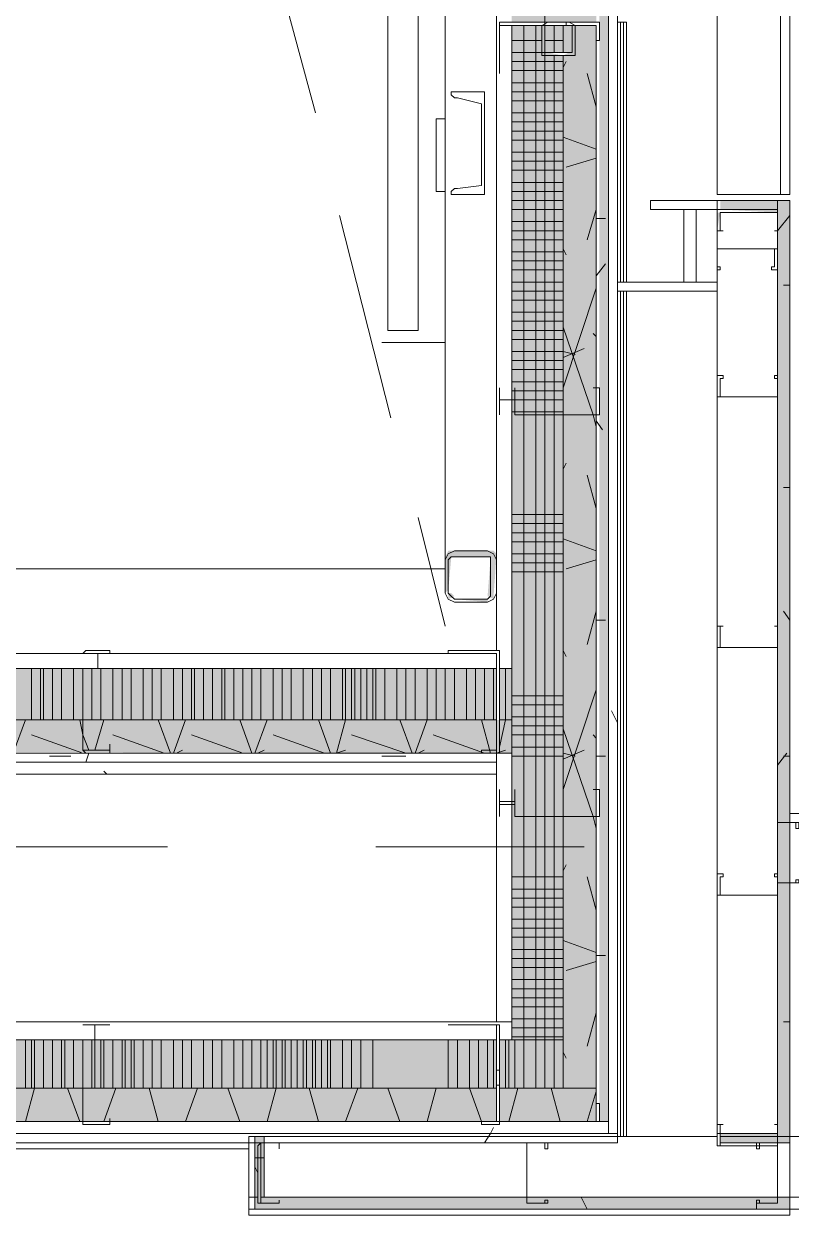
# Model space of a CAD drawing. Header units: metres. Extents: x 98 to 337, y -7 to 53.
# Drawn here: x 137.623 to 138.786, y 25.291 to 27.099 of the extents above; entities that cross this region are included whole.
import ezdxf

# ---------------------------------------------------------------- set-up
doc = ezdxf.new("R2010")
doc.units = ezdxf.units.M
doc.layers.add('PDF_Geometry', color=7, linetype='Continuous', lineweight=0, true_color=0xaaaaaa)
doc.layers.add('PDF_Solid Fills', color=7, linetype='Continuous', lineweight=0, true_color=0xffffff)

msp = doc.modelspace()

# ---------------------------------------------------------------- hatches: boundary and pattern name
at = {"layer": 'PDF_Solid Fills', "lineweight": 0, "transparency": 33554559}
h = msp.add_hatch(color=256, dxfattribs=at)
h.paths.add_polyline_path([(138.4495, 32.718), (138.4404, 32.7134), (138.4404, 32.6722), (138.4495, 32.6722), (138.4404, 32.6676), (138.4404, 31.5222), (138.4908, 31.5222), (138.4908, 35.5724), (138.4404, 35.5724), (138.4404, 34.0605), (138.4495, 34.0605), (138.4404, 34.0559), (138.4404, 34.0147), (138.4495, 34.0147), (138.4404, 34.0101), (138.4404, 32.718)])
h.paths.add_polyline_path([(138.4495, 27.055), (138.4404, 27.0504), (138.4404, 25.4835), (138.4908, 25.4835), (138.4908, 27.0962), (138.4404, 27.0962), (138.4404, 27.055)])
h.paths.add_polyline_path([(138.4495, 29.8774), (138.4404, 29.8728), (138.4404, 28.4433), (138.4495, 28.4433), (138.4404, 28.4387), (138.4404, 28.3975), (138.4495, 28.3975), (138.4404, 28.3929), (138.4404, 27.1008), (138.4908, 27.1008), (138.4908, 31.5176), (138.4404, 31.5176), (138.4404, 31.261), (138.4495, 31.261), (138.4404, 31.2565), (138.4404, 31.2152), (138.4495, 31.2152), (138.4404, 31.2107), (138.4404, 29.9232), (138.4495, 29.9232), (138.4404, 29.9186), (138.4404, 29.8774)])
h = msp.add_hatch(color=256, dxfattribs=at)
h.paths.add_polyline_path([(138.4495, 32.718), (138.4404, 32.7134), (138.4404, 32.6722), (138.4495, 32.6722), (138.4404, 32.6676), (138.4404, 31.5222), (138.4908, 31.5222), (138.4908, 35.5724), (138.4404, 35.5724), (138.4404, 34.0605), (138.4495, 34.0605), (138.4404, 34.0559), (138.4404, 34.0147), (138.4495, 34.0147), (138.4404, 34.0101), (138.4404, 32.718)])
h.paths.add_polyline_path([(138.4495, 27.055), (138.4404, 27.0504), (138.4404, 25.4835), (138.4908, 25.4835), (138.4908, 27.0962), (138.4404, 27.0962), (138.4404, 27.055)])
h.paths.add_polyline_path([(138.4495, 29.8774), (138.4404, 29.8728), (138.4404, 28.4433), (138.4495, 28.4433), (138.4404, 28.4387), (138.4404, 28.3975), (138.4495, 28.3975), (138.4404, 28.3929), (138.4404, 27.1008), (138.4908, 27.1008), (138.4908, 31.5176), (138.4404, 31.5176), (138.4404, 31.261), (138.4495, 31.261), (138.4404, 31.2565), (138.4404, 31.2152), (138.4495, 31.2152), (138.4404, 31.2107), (138.4404, 29.9232), (138.4495, 29.9232), (138.4404, 29.9186), (138.4404, 29.8774)])
for points in [[(138.4954, 25.4331), (138.5091, 25.4331), (138.5091, 35.5861), (138.4908, 35.5861), (138.4908, 35.5541), (138.4954, 35.5541)], [(138.7657, 25.4148), (138.6787, 25.4148), (138.6787, 25.401), (138.784, 25.401), (138.784, 26.8305), (138.6787, 26.8305), (138.6787, 26.8168), (138.7657, 26.8168)], [(138.3625, 25.9921), (138.3625, 26.0425), (135.9205, 26.0425), (135.9205, 25.9921), (137.7165, 25.9966), (137.7531, 25.9966)], [(138.3396, 25.9921), (138.3396, 26.0425), (135.9251, 26.0425), (135.9251, 25.9921), (136.4932, 25.9966), (136.5344, 25.9966)], [(137.973, 25.3002), (138.784, 25.3002), (138.784, 25.3186), (137.9868, 25.3186), (137.9868, 25.4102), (137.973, 25.4102)]]:
    msp.add_hatch(color=256, dxfattribs=at).paths.add_polyline_path(points)
h = msp.add_hatch(color=256, dxfattribs=at)
h.paths.add_polyline_path([(138.4175, 29.9232), (138.4404, 29.9232), (138.4404, 31.2107), (138.4175, 31.2152), (138.4404, 31.2152), (138.4404, 31.2565), (138.4175, 31.261), (138.4404, 31.261), (138.4404, 32.6676), (138.4175, 32.6722), (138.4404, 32.6722), (138.4404, 32.7134), (138.4175, 32.718), (138.4404, 32.718), (138.4404, 34.0101), (138.4175, 34.0147), (138.4404, 34.0147), (138.4404, 34.0559), (138.4175, 34.0605), (138.4404, 34.0605), (138.4404, 35.522), (138.3625, 35.522), (138.3625, 27.1008), (138.4404, 27.1008), (138.4404, 28.3929), (138.4175, 28.3975), (138.4404, 28.3975), (138.4404, 28.4387), (138.4175, 28.4433), (138.4404, 28.4433), (138.4404, 29.8728), (138.4175, 29.8774), (138.4404, 29.8774), (138.4404, 29.9186)])
h.paths.add_polyline_path([(138.4404, 27.0962), (138.3625, 27.0962), (138.3625, 25.5569), (138.4404, 25.5569), (138.4404, 27.0504), (138.4175, 27.055), (138.4404, 27.055)])
h = msp.add_hatch(color=256, dxfattribs=at)
h.paths.add_polyline_path([(138.4175, 29.9232), (138.4404, 29.9232), (138.4404, 31.2107), (138.4175, 31.2152), (138.4404, 31.2152), (138.4404, 31.2565), (138.4175, 31.261), (138.4404, 31.261), (138.4404, 32.6676), (138.4175, 32.6722), (138.4404, 32.6722), (138.4404, 32.7134), (138.4175, 32.718), (138.4404, 32.718), (138.4404, 34.0101), (138.4175, 34.0147), (138.4404, 34.0147), (138.4404, 34.0559), (138.4175, 34.0605), (138.4404, 34.0605), (138.4404, 35.522), (138.3625, 35.522), (138.3625, 27.1008), (138.4404, 27.1008), (138.4404, 28.3929), (138.4175, 28.3975), (138.4404, 28.3975), (138.4404, 28.4387), (138.4175, 28.4433), (138.4404, 28.4433), (138.4404, 29.8728), (138.4175, 29.8774), (138.4404, 29.8774), (138.4404, 29.9186)])
h.paths.add_polyline_path([(138.4404, 27.0962), (138.3625, 27.0962), (138.3625, 25.5569), (138.4404, 25.5569), (138.4404, 27.0504), (138.4175, 27.055), (138.4404, 27.055)])
h = msp.add_hatch(color=256, dxfattribs=at)
h.paths.add_polyline_path([(138.7657, 26.8122), (138.7657, 26.8168), (138.6787, 26.8168)])
h.paths.add_polyline_path([(138.6787, 26.8122), (138.6741, 26.8122), (138.6741, 26.7847), (138.6741, 26.7847)])
h = msp.add_hatch(color=256, dxfattribs=at)
h.paths.add_polyline_path([(138.2663, 26.2349), (138.2663, 26.2257), (138.2755, 26.2303), (138.2709, 26.2349)])
h.paths.add_polyline_path([(138.3396, 26.2945), (138.335, 26.2991), (138.2663, 26.2991), (138.2617, 26.2899), (138.2617, 26.2349), (138.2663, 26.2395), (138.2709, 26.2899), (138.3305, 26.2899), (138.3259, 26.2303), (138.335, 26.2257), (138.335, 26.2303)])
h.paths.add_polyline_path([(138.2755, 26.2257), (138.3256, 26.2212), (138.3259, 26.2212), (138.3259, 26.2257)])
h = msp.add_hatch(color=256, dxfattribs=at)
h.paths.add_polyline_path([(138.3396, 26.0425), (138.3396, 26.1203), (135.9708, 26.1203), (135.9708, 26.0425)])
h.paths.add_polyline_path([(138.3441, 26.0425), (138.3625, 26.0425), (138.3625, 26.1203), (138.3441, 26.1203)])
h = msp.add_hatch(color=256, dxfattribs=at)
h.paths.add_polyline_path([(138.3396, 25.4835), (138.3396, 25.5569), (133.9687, 25.5569), (133.9687, 25.4835)])
h.paths.add_polyline_path([(138.3441, 25.5569), (138.3441, 25.4835), (138.4404, 25.4835), (138.4404, 25.5569)])
h = msp.add_hatch(color=256, dxfattribs=at)
h.paths.add_polyline_path([(138.3396, 25.4835), (138.3396, 25.5569), (133.9687, 25.5569), (133.9687, 25.4835)])
h.paths.add_polyline_path([(138.3441, 25.5569), (138.3441, 25.4835), (138.4404, 25.4835), (138.4404, 25.5569)])
h = msp.add_hatch(color=256, dxfattribs=at)
h.paths.add_polyline_path([(135.3432, 25.4331), (135.3432, 25.4835), (133.9687, 25.4835), (133.9687, 25.4331)])
h.paths.add_polyline_path([(138.3441, 25.4331), (138.4908, 25.4331), (138.4908, 25.4835), (138.3441, 25.4835)])
h.paths.add_polyline_path([(138.3396, 25.4331), (138.3396, 25.4835), (135.3477, 25.4835), (135.3477, 25.4331)])
h = msp.add_hatch(color=256, dxfattribs=at)
h.paths.add_polyline_path([(135.3432, 25.4331), (135.3432, 25.4835), (133.9687, 25.4835), (133.9687, 25.4331)])
h.paths.add_polyline_path([(138.3441, 25.4331), (138.4908, 25.4331), (138.4908, 25.4835), (138.3441, 25.4835)])
h.paths.add_polyline_path([(138.3396, 25.4331), (138.3396, 25.4835), (135.3477, 25.4835), (135.3477, 25.4331)])

# ---------------------------------------------------------------- linework, layer by layer
at = {"layer": 'PDF_Geometry', "lineweight": 0}
for points in [[(138.7703, 26.8397), (138.7703, 34.2941), (138.7657, 34.2941), (138.7657, 35.5953), (138.6787, 35.5953), (138.7657, 35.5953), (138.7841, 35.5953), (138.7841, 35.6869), (138.7657, 35.6869), (138.477, 35.6869), (138.193, 35.6869), (138.1746, 35.6869), (138.1746, 35.5953), (138.6741, 35.5953)], [(135.137, 35.357), (135.137, 27.11), (133.231, 27.11), (133.231, 26.8626), (133.9687, 26.8626), (133.9687, 25.5843), (133.9687, 25.401), (138.5228, 25.401), (138.5228, 25.5843), (138.5228, 35.6045)], [(138.5228, 25.5843), (138.5228, 35.6045), (138.5092, 35.6045), (138.3396, 35.6045), (138.5092, 35.6045)], [(138.5228, 35.6045), (138.5228, 25.401), (138.5228, 35.6045)], [(138.6741, 28.3791), (138.6741, 27.9759), (138.6741, 27.5682), (138.6741, 27.165), (138.6741, 26.8397), (138.7841, 26.8397), (138.7841, 34.2941), (138.7841, 35.5953), (138.7657, 35.5953), (138.6787, 35.5953)], [(133.1577, 25.4148), (133.1577, 25.5247), (133.9687, 25.5247), (133.9687, 25.4148), (138.5092, 25.4148), (138.5092, 25.4331), (138.5092, 25.5843), (138.5092, 35.5861), (138.4908, 35.5861), (138.3396, 35.5861), (135.3065, 35.5861), (138.4908, 35.5861), (138.4908, 35.5724), (138.3441, 35.5724), (138.4404, 35.5724), (138.4404, 35.5541), (138.4404, 35.522), (138.3441, 35.522), (138.3625, 35.522), (138.3625, 35.4441), (138.3441, 35.4441), (138.3625, 35.4441), (138.3625, 34.9035), (138.3625, 34.8531)], [(138.5092, 35.5861), (138.5092, 25.4331), (138.4908, 25.4331), (138.4908, 25.8958), (138.4908, 26.5052), (138.4908, 27.0962), (138.4908, 26.5052), (138.4908, 25.8958), (138.4908, 25.5843), (138.4908, 25.4835), (138.4908, 25.4331), (138.3441, 25.4331), (138.5092, 25.4331), (138.5092, 25.4148), (133.9687, 25.4148)], [(135.8884, 34.7523), (135.8884, 26.1433), (135.8884, 25.9783), (135.8884, 25.96), (138.3396, 25.96), (138.3396, 25.5843), (135.3065, 25.5843), (135.3065, 26.8626), (135.334, 26.8626), (135.334, 26.9084), (135.334, 27.11), (135.334, 35.357)], [(138.3625, 25.9921), (138.3396, 25.9921), (138.3396, 25.9783), (138.3396, 25.96), (138.3396, 25.9783), (135.9067, 25.9783), (135.9067, 25.9921), (135.9067, 26.1433), (135.9067, 34.7523), (135.9067, 34.9035), (135.9067, 34.9172), (138.3396, 34.9172), (138.3396, 34.9356)], [(138.3396, 25.9783), (138.3396, 25.9921), (135.9205, 25.9921), (135.9205, 26.0425), (135.9205, 26.1433), (135.9205, 34.7523), (135.9205, 34.8531), (135.9205, 34.9035), (138.3396, 34.9035), (138.3396, 34.9172)], [(138.3396, 26.0425), (137.7119, 26.0425), (137.1025, 26.0425), (136.4932, 26.0425), (135.9708, 26.0425), (135.9708, 26.1203), (135.9708, 26.1433), (135.9708, 26.0425), (135.9251, 26.0425), (135.9205, 26.0425), (135.9205, 34.8531), (135.9708, 34.8531), (135.9708, 34.7523), (135.9708, 34.1154), (135.9708, 34.7523), (135.9708, 34.7752), (136.0487, 34.7752), (136.0487, 34.7523), (136.0487, 34.0971)], [(136.0717, 26.2211), (136.0717, 34.7523), (136.0487, 34.7523), (136.0487, 34.0971), (136.0487, 34.7523), (136.0487, 34.7752), (138.3396, 34.7752), (138.3396, 34.7523), (138.3396, 26.1479)], [(138.3396, 34.7523), (138.3396, 26.1479)], [(138.2205, 26.6656), (138.2205, 27.1421), (138.2205, 27.4582), (138.2205, 28.0218), (138.2205, 27.4582), (138.2205, 26.6335), (138.1746, 26.6335), (138.1746, 27.4582), (138.1746, 27.1421)], [(138.1746, 27.1604), (138.1746, 27.4582), (138.1746, 26.6656)], [(137.9822, 27.2704), (138.0647, 26.9634)], [(138.3625, 26.1203), (138.3441, 26.1203), (138.3625, 26.1203), (138.3625, 27.0962), (138.3625, 25.5843), (138.3396, 25.5843), (138.3396, 26.1433)], [(138.3441, 25.5569), (138.4404, 25.5569), (138.4404, 25.4835), (138.3441, 25.4835), (138.4404, 25.4835), (138.4404, 25.5569), (138.4404, 25.5843), (138.4404, 27.0504), (138.4404, 25.5569), (138.3625, 25.5569), (138.3625, 27.0962)], [(138.4404, 27.0504), (138.4404, 25.4835), (138.4908, 25.4835), (138.4908, 25.8958), (138.4908, 26.5052), (138.4908, 27.0962)], [(138.4404, 27.0962), (138.4404, 27.055)], [(138.4449, 27.0962), (138.4449, 27.1008)], [(138.2617, 26.9542), (138.2617, 26.8443), (138.2617, 26.9542), (138.2571, 26.9542), (138.2479, 26.9542), (138.2479, 26.8443), (138.2571, 26.8443), (138.2617, 26.8443)], [(138.2617, 26.9314), (138.2617, 26.9359), (138.2617, 26.9314), (138.2617, 26.8992)], [(135.2836, 26.8809), (135.2836, 26.8626), (135.2836, 25.5843), (135.2836, 25.5569), (135.3432, 25.5569), (138.3396, 25.5569), (135.3432, 25.5569), (135.2836, 25.5569), (135.2836, 25.5843), (138.3625, 25.5843), (138.3625, 25.9921), (138.3625, 26.0425)], [(138.2617, 26.8809), (138.2617, 26.8855), (138.2617, 26.8809), (138.2617, 26.8534), (138.2617, 26.8489), (138.2617, 26.8534)], [(138.5228, 25.4148), (138.5228, 25.4102), (138.5228, 26.6931), (138.6741, 26.6931), (138.6741, 26.7068), (138.642, 26.7068), (138.6236, 26.7068), (138.6236, 26.8168), (138.5732, 26.8168), (138.5732, 26.8305), (138.6741, 26.8305), (138.6741, 26.8168), (138.642, 26.8168), (138.642, 26.7068), (138.642, 26.8168), (138.6236, 26.8168), (138.6236, 26.7068), (138.642, 26.7068), (138.6741, 26.7068), (138.6741, 26.6931), (138.5228, 26.6931), (138.5228, 25.4102), (138.5228, 25.4148), (138.5228, 25.5843), (138.5228, 25.4148), (138.5228, 25.401), (133.9687, 25.401)], [(138.7657, 26.8305), (138.6741, 26.8305), (138.6741, 26.7572), (138.6741, 25.4102), (137.9639, 25.4102), (137.9639, 25.3186), (137.9776, 25.3186), (137.9639, 25.3186), (137.9639, 25.3002), (138.7841, 25.3002), (138.7841, 25.3186), (138.7657, 25.3186), (138.3854, 25.3186), (137.9822, 25.3186), (138.3854, 25.3186), (138.7657, 25.3186), (138.7841, 25.3186), (138.7841, 25.4102), (138.7657, 25.4102), (138.6787, 25.4102), (138.7657, 25.4102), (138.7657, 25.7951), (138.7657, 25.8867), (138.7657, 26.8305), (138.6741, 26.8305), (138.7657, 26.8305), (138.7841, 26.8305), (138.7841, 25.8867), (138.7841, 25.7951), (138.7841, 25.401), (138.7657, 25.401), (138.6787, 25.401), (138.7657, 25.401)], [(138.6787, 25.401), (138.7657, 25.401), (138.7841, 25.401), (138.7841, 25.7951), (138.7841, 25.8867), (138.7841, 26.8305), (138.6741, 26.8305), (138.6741, 26.8168), (138.6741, 26.7572), (138.6741, 25.4148), (138.6741, 25.401)], [(138.1014, 26.8076), (138.1792, 26.5006)], [(138.5732, 26.8168), (138.6236, 26.8168), (138.5732, 26.8168)], [(138.642, 26.7068), (138.642, 26.8168), (138.642, 26.7068)], [(138.6741, 25.4148), (138.7657, 25.4148), (138.7657, 25.7951), (138.7657, 25.8867), (138.7657, 26.8168)], [(138.5228, 26.6931), (138.5228, 26.7068), (138.6236, 26.7068), (138.5228, 26.7068)], [(138.5228, 26.6931), (138.6741, 26.6931), (138.5228, 26.6931)], [(138.2617, 26.6381), (138.2617, 26.6747), (138.2617, 26.6381)], [(138.2617, 26.6747), (138.2617, 26.6381)], [(138.2617, 26.6747), (138.2617, 26.6381)], [(138.2205, 26.3494), (138.2617, 26.1845)], [(138.3396, 26.1203), (137.7119, 26.1203), (137.1025, 26.1203), (136.4932, 26.1203), (136.0487, 26.1203), (136.0487, 26.1433), (136.0717, 26.1433)], [(138.3396, 26.1433), (136.0717, 26.1433)], [(138.3396, 25.9921), (138.3625, 25.9921), (138.3625, 26.0425), (138.3441, 26.0425)], [(137.8402, 25.85), (136.5665, 25.85)], [(138.4725, 25.85), (138.1563, 25.85)], [(138.3396, 25.4331), (137.7119, 25.4331), (137.1025, 25.4331), (136.4932, 25.4331), (135.8838, 25.4331), (135.3432, 25.4331), (134.7338, 25.4331), (133.9687, 25.4331), (133.9687, 25.4835), (135.3432, 25.4835), (138.3396, 25.4835), (135.3432, 25.4835), (133.9687, 25.4835), (133.9687, 25.5569)], [(138.3396, 25.5569), (135.3432, 25.5569)], [(138.3396, 25.4835), (135.3432, 25.4835), (133.9687, 25.4835)], [(138.3441, 25.4331), (138.4908, 25.4331), (138.4908, 25.4835), (138.3441, 25.4835)], [(135.3432, 25.4331), (135.8838, 25.4331), (136.4932, 25.4331), (137.1025, 25.4331), (137.7119, 25.4331), (138.3396, 25.4331), (137.7119, 25.4331), (137.1025, 25.4331), (136.4932, 25.4331), (135.8838, 25.4331), (135.3432, 25.4331)], [(133.9687, 25.401), (138.5228, 25.401), (133.9687, 25.401)], [(138.6741, 25.4102), (137.9868, 25.4102), (137.973, 25.4102), (137.9639, 25.4102), (137.9639, 25.3002), (137.9639, 25.2911), (138.7841, 25.2911), (138.7841, 25.4102), (138.7657, 25.4102), (138.6787, 25.4102)], [(137.973, 25.4102), (137.973, 25.3186), (137.973, 25.3002), (138.7841, 25.3002)], [(137.9868, 25.4102), (137.9868, 25.401), (137.9868, 25.3186), (138.3854, 25.3186), (138.7657, 25.3186), (138.7841, 25.3186), (141.4597, 25.3186), (141.4597, 25.4102)]]:
    msp.add_lwpolyline(points, dxfattribs=at)
for points in [[(138.5092, 35.6045), (138.5092, 25.4148), (138.5228, 25.4148), (138.5228, 35.6045)], [(138.2617, 28.9702), (138.2617, 26.2715), (136.0717, 26.2715), (136.0717, 28.9702), (138.2617, 28.9702), (138.2617, 26.2715), (136.0717, 26.2715), (136.0717, 28.9702)], [(138.4954, 27.0734), (138.4908, 27.0734), (138.4908, 27.0962), (138.3441, 27.0962), (138.3441, 27.023), (138.3441, 27.1008), (138.4954, 27.1008)], [(138.4587, 27.055), (138.4587, 27.0917), (138.4587, 27.0962), (138.4495, 27.1008), (138.4175, 27.1008), (138.4083, 27.0962), (138.4083, 27.0917), (138.4083, 27.055), (138.4083, 27.0504), (138.4175, 27.0504), (138.4495, 27.0504), (138.4587, 27.0504)], [(138.4541, 27.055), (138.4495, 27.055), (138.4175, 27.055), (138.4129, 27.055), (138.4129, 27.0917), (138.4129, 27.0962), (138.4175, 27.0962), (138.4495, 27.0962), (138.4541, 27.0962), (138.4541, 27.0917)], [(138.4404, 27.0962), (138.4404, 27.055)], [(138.5228, 26.7068), (138.5228, 27.1008), (138.5274, 27.1008), (138.532, 27.1008), (138.5366, 27.1008), (138.5366, 26.7068), (138.5366, 27.1008), (138.532, 27.1008), (138.5274, 27.1008), (138.5228, 27.1008), (138.5228, 26.7068), (138.5228, 27.1008)], [(138.5274, 27.1008), (138.5274, 26.7068), (138.5274, 27.1008), (138.5274, 26.7068), (138.5274, 27.1008), (138.532, 27.1008), (138.532, 26.7068), (138.532, 27.1008)], [(138.2709, 26.8397), (138.2709, 26.8443), (138.2755, 26.8489), (138.2801, 26.8489), (138.3167, 26.8534), (138.3167, 26.9771), (138.2801, 26.9863), (138.2755, 26.9863), (138.2709, 26.9909), (138.2709, 26.9954), (138.3213, 26.9954), (138.3213, 26.8397)], [(138.6741, 26.8168), (138.5732, 26.8168), (138.5732, 26.8305), (138.6741, 26.8305), (138.6741, 26.8168), (138.642, 26.8168)], [(138.7841, 26.8305), (138.7657, 26.8305), (138.7657, 25.8867), (138.7657, 25.7951), (138.7657, 25.4102), (138.7841, 25.4102), (138.7841, 25.7951), (138.7841, 25.8867)], [(138.7841, 26.8305), (138.7841, 25.8867), (138.7841, 25.7951), (138.7841, 25.4102), (138.7841, 25.7951), (138.7841, 25.8867)], [(138.7657, 26.7847), (138.7657, 26.8122), (138.7657, 26.8168), (138.6787, 26.8168), (138.6741, 26.8168), (138.6741, 26.8122), (138.6741, 26.7847), (138.6832, 26.7847), (138.6787, 26.7847), (138.6787, 26.8122), (138.7657, 26.8122), (138.7657, 26.7847), (138.7611, 26.7847)], [(138.7657, 26.7251), (138.7657, 26.7572), (138.7611, 26.7572), (138.6741, 26.7572), (138.6741, 26.7251), (138.6787, 26.7251), (138.6787, 26.7297), (138.6741, 26.7297), (138.6741, 26.7572), (138.7611, 26.7572), (138.7611, 26.7297), (138.7565, 26.7297), (138.7565, 26.7251)], [(138.1655, 26.6152), (138.2617, 26.6152), (138.2617, 26.6885), (138.2617, 26.6152)], [(138.5228, 25.4102), (138.5228, 26.6931)], [(138.5274, 26.6931), (138.5274, 25.4102)], [(138.5274, 26.6931), (138.5274, 25.4102)], [(138.532, 26.6931), (138.532, 25.4102)], [(138.5366, 26.6931), (138.5366, 25.4102)], [(138.2617, 26.6747), (138.2617, 26.6381)], [(138.2617, 26.6381), (138.2617, 26.6747)], [(138.6741, 26.5648), (138.6741, 26.5327), (138.6787, 26.5327), (138.7657, 26.5327), (138.7657, 26.5648), (138.7611, 26.5648), (138.7611, 26.5602), (138.7657, 26.5602), (138.7657, 26.5327), (138.6787, 26.5327), (138.6787, 26.5602), (138.6832, 26.5602), (138.6832, 26.5648)], [(138.3671, 26.5464), (138.3671, 26.5281), (138.3441, 26.5281), (138.3441, 26.5236), (138.3441, 26.5098), (138.3441, 26.5464), (138.3441, 26.5419), (138.3441, 26.5464), (138.3441, 26.5052), (138.3441, 26.5236), (138.3441, 26.5281), (138.3671, 26.5281), (138.3671, 26.5052), (138.4908, 26.5052), (138.4954, 26.5052), (138.4954, 26.5464), (138.4908, 26.5464), (138.4862, 26.5464), (138.4908, 26.5464), (138.4954, 26.5464), (138.4954, 26.5052), (138.4908, 26.5052), (138.3671, 26.5052)], [(138.3396, 26.2853), (138.335, 26.2945), (138.3259, 26.2991), (138.2755, 26.2991), (138.2663, 26.2945), (138.2617, 26.2853), (138.2617, 26.2349), (138.2663, 26.2257), (138.2755, 26.2211), (138.3259, 26.2211), (138.335, 26.2257), (138.3396, 26.2349)], [(138.2755, 26.2899), (138.3259, 26.2899), (138.3305, 26.2899), (138.3305, 26.2853), (138.3305, 26.2349), (138.3305, 26.2303), (138.3259, 26.2257), (138.2755, 26.2257), (138.2709, 26.2303), (138.2663, 26.2349), (138.2663, 26.2853), (138.2709, 26.2899)], [(138.6741, 26.1845), (138.6741, 26.157), (138.6741, 26.1524), (138.6787, 26.1524), (138.7657, 26.1524), (138.7657, 26.157), (138.7657, 26.1845), (138.7611, 26.1845), (138.7657, 26.1845), (138.7657, 26.157), (138.7657, 26.1524), (138.6787, 26.1524), (138.6787, 26.157), (138.6787, 26.1845), (138.6832, 26.1845)], [(138.3396, 26.1433), (136.0487, 26.1433), (136.0487, 26.1203), (136.4932, 26.1203), (137.1025, 26.1203), (137.7119, 26.1203), (138.3396, 26.1203)], [(137.7531, 26.1203), (137.7348, 26.1203), (137.7348, 26.1433), (137.7303, 26.1433), (137.7165, 26.1433), (137.7531, 26.1433), (137.7485, 26.1433), (137.7531, 26.1433), (137.7531, 26.1479), (137.7165, 26.1479), (137.7119, 26.1433), (137.7165, 26.1433), (137.7303, 26.1433), (137.7348, 26.1433), (137.7348, 26.1203), (137.7165, 26.1203), (137.7119, 26.1203), (137.7119, 25.9966), (137.7165, 25.9921), (137.7531, 25.9921), (137.7531, 25.9966), (137.7531, 26.0058), (137.7531, 25.9966), (137.7165, 25.9966), (137.7119, 25.9966), (137.7119, 26.1203), (137.7165, 26.1203)], [(138.3167, 25.9921), (138.3167, 25.9966), (138.3396, 25.9966), (138.3396, 26.1433), (138.2663, 26.1433), (138.2663, 26.1479), (138.3441, 26.1479), (138.3441, 25.9921)], [(138.3396, 26.1203), (137.7119, 26.1203), (137.1025, 26.1203), (136.4932, 26.1203), (135.9708, 26.1203), (135.9708, 26.0425), (136.4932, 26.0425), (137.1025, 26.0425), (137.7119, 26.0425), (138.3396, 26.0425)], [(138.3396, 26.0425), (137.7119, 26.0425), (137.1025, 26.0425), (136.4932, 26.0425), (135.9251, 26.0425), (135.9205, 26.0425), (135.9205, 25.9921), (138.3396, 25.9921)], [(135.9067, 25.9783), (138.3396, 25.9783), (138.3396, 25.9921), (135.9067, 25.9921)], [(135.8884, 25.9783), (135.8884, 25.96), (138.3396, 25.96), (138.3396, 25.9783)], [(138.3671, 25.9371), (138.3671, 25.9188), (138.3441, 25.9188), (138.3441, 25.9142), (138.3441, 25.9004), (138.3441, 25.8958), (138.3441, 25.9004), (138.3441, 25.9371), (138.3441, 25.9325), (138.3441, 25.9371), (138.3441, 25.8958), (138.3441, 25.9142), (138.3671, 25.9142), (138.3671, 25.8958), (138.4908, 25.8958), (138.4954, 25.8958), (138.4954, 25.9371), (138.4908, 25.9371), (138.4862, 25.9371), (138.4908, 25.9371), (138.4954, 25.9371), (138.4954, 25.8958), (138.4908, 25.8958), (138.3671, 25.8958)], [(138.7978, 25.8867), (138.7657, 25.8867), (138.7657, 25.8821), (138.7657, 25.7951), (138.7978, 25.7951), (138.7978, 25.7996), (138.7932, 25.7996), (138.7932, 25.7951), (138.7657, 25.7951), (138.7657, 25.8821), (138.7657, 25.8867), (138.7932, 25.8867), (138.7932, 25.8775), (138.7978, 25.8775)], [(141.4597, 25.9004), (138.7841, 25.9004), (138.7841, 25.8867), (138.7841, 25.7951), (141.4597, 25.7951)], [(138.6741, 25.8088), (138.6741, 25.7767), (138.6787, 25.7767), (138.7657, 25.7767), (138.7657, 25.8088), (138.7611, 25.8088), (138.7611, 25.8042), (138.7657, 25.8042), (138.7657, 25.7767), (138.6787, 25.7767), (138.6787, 25.8042), (138.6832, 25.8042), (138.6832, 25.8088)], [(137.7531, 25.5569), (137.7303, 25.5569), (137.7303, 25.5797), (137.7119, 25.5797), (137.7531, 25.5797), (137.7485, 25.5797), (137.7531, 25.5797), (137.7119, 25.5797), (137.7303, 25.5797), (137.7303, 25.5569), (137.7119, 25.5569), (137.7119, 25.4285), (137.7531, 25.4285), (137.7531, 25.4331), (137.7531, 25.4377), (137.7531, 25.4331), (137.7531, 25.4285), (137.7119, 25.4285), (137.7119, 25.5569)], [(138.3167, 25.4285), (138.3167, 25.4331), (138.3396, 25.4331), (138.3396, 25.5797), (138.2663, 25.5797), (138.3441, 25.5797), (138.3441, 25.4285)], [(138.3625, 25.5569), (138.3625, 25.5843), (138.3625, 25.5569), (138.3441, 25.5569)], [(138.4954, 25.4331), (138.4954, 25.4606), (138.4908, 25.4606), (138.4908, 25.4331), (138.3441, 25.4331), (138.3441, 25.511), (138.3396, 25.511), (138.3396, 25.4331)], [(138.3441, 25.4881), (138.3396, 25.4881)], [(133.9687, 25.4148), (133.9687, 25.401), (138.5228, 25.401), (138.5228, 25.4148)], [(138.6741, 25.4285), (138.6741, 25.401), (138.6741, 25.3964), (138.6787, 25.3964), (138.7657, 25.3964), (138.7657, 25.401), (138.7657, 25.4285), (138.7611, 25.4285), (138.7657, 25.4285), (138.7657, 25.401), (138.7657, 25.3964), (138.6787, 25.3964), (138.6787, 25.401), (138.6787, 25.4285), (138.6832, 25.4285)], [(137.9639, 25.3919), (133.9687, 25.3919), (133.9687, 25.401), (137.9639, 25.401), (133.9687, 25.401), (133.9687, 25.3919)], [(137.9639, 25.3094), (137.9639, 25.2911), (138.7841, 25.2911), (137.9639, 25.2911), (137.9639, 25.3964)], [(138.0097, 25.401), (137.9822, 25.401), (137.9776, 25.3964), (137.9776, 25.3094), (137.9822, 25.3094), (138.0097, 25.3094), (138.0097, 25.314), (138.0097, 25.3094), (137.9822, 25.3094), (137.9822, 25.3964), (137.9822, 25.401), (138.0097, 25.401), (138.0097, 25.3919)], [(138.4175, 25.401), (138.3854, 25.401), (138.3854, 25.3964), (138.3854, 25.3094), (138.4175, 25.3094), (138.4175, 25.314), (138.4129, 25.314), (138.4129, 25.3094), (138.3854, 25.3094), (138.3854, 25.3964), (138.3854, 25.401), (138.4129, 25.401), (138.4129, 25.3919), (138.4175, 25.3919)], [(138.7336, 25.3094), (138.7657, 25.3094), (138.7657, 25.3964), (138.7657, 25.401), (138.7336, 25.401), (138.7336, 25.3919), (138.7382, 25.3919), (138.7382, 25.401), (138.7657, 25.401), (138.7657, 25.3964), (138.7657, 25.3094), (138.7382, 25.3094), (138.7382, 25.314), (138.7336, 25.314)], [(141.4597, 25.4102), (138.7841, 25.4102), (138.7841, 25.3002), (141.4597, 25.3002)], [(137.9639, 25.2911), (138.7841, 25.2911), (138.7841, 25.3002), (137.9639, 25.3002)]]:
    msp.add_lwpolyline(points, close=True, dxfattribs=at)
at = {"layer": 'PDF_Geometry', "color": 254, "lineweight": 0, "true_color": 0xeaeaea}
for points in [[(138.4129, 25.4835), (138.4129, 25.5569), (138.4129, 25.8958), (138.4129, 26.5052), (138.4129, 27.1925), (138.4129, 27.8018), (138.4129, 28.7228), (138.4129, 29.3321), (138.4129, 30.0102), (138.4129, 30.6196), (138.4129, 31.5176)], [(138.3808, 25.4835), (138.3808, 25.5569), (138.3808, 25.8958), (138.3808, 26.5052), (138.3808, 27.0962)], [(138.3992, 25.4835), (138.3992, 25.5569), (138.3992, 25.8958), (138.3992, 26.5052), (138.3992, 27.0962)], [(138.4267, 27.055), (138.4267, 27.0962)], [(138.4083, 27.0734), (138.3625, 27.0734)], [(138.4404, 27.0734), (138.4129, 27.0734)], [(138.4404, 27.055), (138.3625, 27.055)], [(138.4404, 27.0413), (138.3625, 27.0413)], [(138.4267, 25.4835), (138.4267, 25.5569), (138.4267, 27.0504)], [(138.4404, 27.0276), (138.3625, 27.0276)], [(138.4404, 27.0092), (138.3625, 27.0092)], [(138.4404, 26.9954), (138.3625, 26.9954)], [(138.4404, 26.9817), (138.3625, 26.9817)], [(138.4404, 26.9634), (138.3625, 26.9634)], [(138.4404, 26.9496), (138.3625, 26.9496)], [(138.4404, 26.9359), (138.3625, 26.9359)], [(138.4404, 26.9222), (138.3625, 26.9222)], [(138.4404, 26.9038), (138.3625, 26.9038)], [(138.4404, 26.8901), (138.3625, 26.8901)], [(138.4404, 26.8763), (138.3625, 26.8763)], [(138.4404, 26.858), (138.3625, 26.858)], [(138.4404, 26.8443), (138.3625, 26.8443)], [(138.4404, 26.8305), (138.3625, 26.8305)], [(138.4404, 26.8168), (138.3625, 26.8168)], [(138.4404, 26.7985), (138.3625, 26.7985)], [(138.4404, 26.7709), (138.3625, 26.7709)], [(138.4404, 26.7527), (138.3625, 26.7527)], [(138.4404, 26.7389), (138.3625, 26.7389)], [(138.4404, 26.7251), (138.3625, 26.7251)], [(138.4404, 26.7068), (138.3625, 26.7068)], [(138.4404, 26.6931), (138.3625, 26.6931)], [(138.4404, 26.6793), (138.3625, 26.6793)], [(138.4404, 26.661), (138.3625, 26.661)], [(138.4404, 26.6473), (138.3625, 26.6473)], [(138.4404, 26.6335), (138.3625, 26.6335)], [(138.4404, 26.6198), (138.3625, 26.6198)], [(138.4404, 26.6014), (138.3625, 26.6014)], [(138.4404, 26.5877), (138.3625, 26.5877)], [(138.4404, 26.574), (138.3625, 26.574)], [(138.4404, 26.5556), (138.3625, 26.5556)], [(138.4404, 26.5419), (138.3625, 26.5419)], [(138.4404, 26.5281), (138.3671, 26.5281), (138.3625, 26.5281)], [(138.4404, 26.5098), (138.3625, 26.5098)], [(138.4404, 26.354), (138.3625, 26.354)], [(138.4404, 26.3403), (138.3625, 26.3403)], [(138.4404, 26.3265), (138.3625, 26.3265)], [(138.4404, 26.3128), (138.3625, 26.3128)], [(138.4404, 26.2945), (138.3625, 26.2945)], [(138.4404, 26.2807), (138.3625, 26.2807)], [(138.4404, 26.267), (138.3625, 26.267)], [(137.6478, 26.0425), (137.6478, 26.1203)], [(137.6523, 26.0425), (137.6523, 26.1203)], [(137.6981, 26.0425), (137.6981, 26.1203)], [(137.7119, 26.0425), (137.7119, 26.1203)], [(137.7257, 26.0425), (137.7257, 26.1203)], [(137.7394, 26.0425), (137.7394, 26.1203)], [(137.7577, 26.0425), (137.7577, 26.1203)], [(137.7715, 26.0425), (137.7715, 26.1203)], [(137.7852, 26.0425), (137.7852, 26.1203)], [(137.8035, 26.0425), (137.8035, 26.1203)], [(137.8173, 26.0425), (137.8173, 26.1203)], [(137.831, 26.0425), (137.831, 26.1203)], [(137.8494, 26.0425), (137.8494, 26.1203)], [(137.8631, 26.0425), (137.8631, 26.1203)], [(137.8768, 26.0425), (137.8768, 26.1203)], [(137.8814, 26.0425), (137.8814, 26.1203)], [(137.9227, 26.0425), (137.9227, 26.1203)], [(137.9272, 26.0425), (137.9272, 26.1203)], [(137.9685, 26.0425), (137.9685, 26.1203)], [(137.9822, 26.0425), (137.9822, 26.1203)], [(138.0006, 26.0425), (138.0006, 26.1203)], [(138.0143, 26.0425), (138.0143, 26.1203)], [(138.028, 26.0425), (138.028, 26.1203)], [(138.0464, 26.0425), (138.0464, 26.1203)], [(138.0601, 26.0425), (138.0601, 26.1203)], [(138.0738, 26.0425), (138.0738, 26.1203)], [(138.0876, 26.0425), (138.0876, 26.1203)], [(138.1059, 26.0425), (138.1059, 26.1203)], [(138.1105, 26.0425), (138.1105, 26.1203)], [(138.1197, 26.0425), (138.1197, 26.1203)], [(138.1243, 26.0425), (138.1243, 26.1203)], [(138.1334, 26.0425), (138.1334, 26.1203)], [(138.1426, 26.0425), (138.1426, 26.1203)], [(138.1518, 26.0425), (138.1518, 26.1203)], [(138.1563, 26.0425), (138.1563, 26.1203)], [(138.17, 26.0425), (138.17, 26.1203)], [(138.1884, 26.0425), (138.1884, 26.1203)], [(138.2021, 26.0425), (138.2021, 26.1203)], [(138.2159, 26.0425), (138.2159, 26.1203)], [(138.2343, 26.0425), (138.2343, 26.1203)], [(138.2479, 26.0425), (138.2479, 26.1203)], [(138.2617, 26.0425), (138.2617, 26.1203)], [(138.2755, 26.0425), (138.2755, 26.1203)], [(138.2938, 26.0425), (138.2938, 26.1203)], [(138.3075, 26.0425), (138.3075, 26.1203)], [(138.3213, 26.0425), (138.3213, 26.1203)], [(138.335, 26.0425), (138.335, 26.1203)], [(138.3396, 26.0425), (138.3396, 26.1203)], [(138.3533, 26.0425), (138.3533, 26.1203)], [(138.4404, 26.0791), (138.3625, 26.0791)], [(138.4404, 26.0654), (138.3625, 26.0654)], [(138.4404, 26.047), (138.3625, 26.047)], [(138.4404, 26.0333), (138.3625, 26.0333)], [(138.4404, 26.0196), (138.3625, 26.0196)], [(138.4404, 26.0012), (138.3625, 26.0012)], [(138.4404, 25.9875), (138.3625, 25.9875)], [(138.4404, 25.8042), (138.3625, 25.8042)], [(138.4404, 25.7859), (138.3625, 25.7859)], [(138.4404, 25.7721), (138.3625, 25.7721)], [(138.4404, 25.7584), (138.3625, 25.7584)], [(138.4404, 25.7401), (138.3625, 25.7401)], [(138.4404, 25.7263), (138.3625, 25.7263)], [(138.4404, 25.7126), (138.3625, 25.7126)], [(138.4404, 25.6943), (138.3625, 25.6943)], [(138.4404, 25.6805), (138.3625, 25.6805)], [(138.4404, 25.6668), (138.3625, 25.6668)], [(138.4404, 25.6485), (138.3625, 25.6485)], [(138.4404, 25.6347), (138.3625, 25.6347)], [(138.4404, 25.6209), (138.3625, 25.6209)], [(138.4404, 25.6072), (138.3625, 25.6072)], [(138.4404, 25.5889), (138.3625, 25.5889)], [(138.4404, 25.5751), (138.3625, 25.5751)], [(138.4404, 25.5614), (138.3625, 25.5614)], [(137.6248, 25.4835), (137.6248, 25.5569)], [(137.634, 25.4835), (137.634, 25.5569)], [(137.6386, 25.4835), (137.6386, 25.5569)], [(137.6799, 25.4835), (137.6799, 25.5569)], [(137.6845, 25.4835), (137.6845, 25.5569)], [(137.7257, 25.4835), (137.7257, 25.5569)], [(137.7303, 25.4835), (137.7303, 25.5569)], [(137.7394, 25.4835), (137.7394, 25.5569)], [(137.7439, 25.4835), (137.7439, 25.5569)], [(137.7715, 25.4835), (137.7715, 25.5569)], [(137.7761, 25.4835), (137.7761, 25.5569)], [(137.7852, 25.4835), (137.7852, 25.5569)], [(137.7898, 25.4835), (137.7898, 25.5569)], [(137.8173, 25.4835), (137.8173, 25.5569)], [(137.831, 25.4835), (137.831, 25.5569)], [(137.8494, 25.4835), (137.8494, 25.5569)], [(137.8768, 25.4835), (137.8768, 25.5569)], [(137.8951, 25.4835), (137.8951, 25.5569)], [(137.9089, 25.4835), (137.9089, 25.5569)], [(137.9227, 25.4835), (137.9227, 25.5569)], [(137.941, 25.4835), (137.941, 25.5569)], [(137.9548, 25.4835), (137.9548, 25.5569)], [(137.9685, 25.4835), (137.9685, 25.5569)], [(137.9822, 25.4835), (137.9822, 25.5569)], [(137.9914, 25.4835), (137.9914, 25.5569)], [(138.0006, 25.4835), (138.0006, 25.5569)], [(138.0052, 25.4835), (138.0052, 25.5569)], [(138.0143, 25.4835), (138.0143, 25.5569)], [(138.0189, 25.4835), (138.0189, 25.5569)], [(138.028, 25.4835), (138.028, 25.5569)], [(138.0372, 25.4835), (138.0372, 25.5569)], [(138.0464, 25.4835), (138.0464, 25.5569)], [(138.051, 25.4835), (138.051, 25.5569)], [(138.0601, 25.4835), (138.0601, 25.5569)], [(138.0647, 25.4835), (138.0647, 25.5569)], [(138.0738, 25.4835), (138.0738, 25.5569)], [(138.083, 25.4835), (138.083, 25.5569)], [(138.0876, 25.4835), (138.0876, 25.5569)], [(138.1059, 25.4835), (138.1059, 25.5569)], [(138.1197, 25.4835), (138.1197, 25.5569)], [(138.1334, 25.4835), (138.1334, 25.5569)], [(138.1518, 25.4835), (138.1518, 25.5569)], [(138.2663, 25.4835), (138.2663, 25.5569)], [(138.2801, 25.4835), (138.2801, 25.5569)], [(138.2983, 25.4835), (138.2983, 25.5569)], [(138.3121, 25.4835), (138.3121, 25.5569)], [(138.3259, 25.4835), (138.3259, 25.5569)], [(138.335, 25.4835), (138.335, 25.5569)], [(138.3441, 25.4835), (138.3441, 25.5569)], [(138.3533, 25.4835), (138.3533, 25.5569)], [(138.3579, 25.4835), (138.3579, 25.5569)], [(138.3671, 25.4835), (138.3671, 25.5569)]]:
    msp.add_lwpolyline(points, dxfattribs=at)
at = {"layer": 'PDF_Geometry', "color": 254, "lineweight": 0, "true_color": 0xdddddd}
for points in [[(138.4449, 27.0413), (138.4404, 27.0321)], [(138.477, 27.023), (138.4908, 26.9726)], [(138.4404, 26.9268), (138.4908, 26.9084)], [(138.4908, 26.8947), (138.4449, 26.8809)], [(138.4908, 26.8168), (138.477, 26.7709)], [(138.4404, 26.7572), (138.4449, 26.7481)], [(138.4908, 26.6977), (138.4404, 26.5464)], [(138.4404, 26.6381), (138.4862, 26.5052), (138.4908, 26.4869), (138.4862, 26.5052)], [(138.4862, 26.6289), (138.4908, 26.6243)], [(138.4725, 26.606), (138.4404, 26.5923)], [(138.4404, 26.6014), (138.4587, 26.5968)], [(138.4449, 26.4319), (138.4404, 26.4228)], [(138.477, 26.4136), (138.4908, 26.3632)], [(138.4404, 26.3174), (138.4908, 26.2991)], [(138.4908, 26.2853), (138.4449, 26.2715)], [(138.4908, 26.2074), (138.477, 26.157)], [(138.4404, 26.1479), (138.4449, 26.1387)], [(138.4908, 26.0883), (138.4404, 25.9371)], [(137.6248, 26.0425), (137.6065, 25.9921)], [(137.7073, 26.0425), (137.7119, 26.0196), (137.7211, 25.9966), (137.7119, 26.0196)], [(137.7439, 26.0425), (137.7303, 25.9966)], [(137.8265, 26.0425), (137.8448, 25.9921)], [(137.8677, 26.0425), (137.8494, 25.9921)], [(137.9502, 26.0425), (137.9685, 25.9921)], [(137.9914, 26.0425), (137.973, 25.9921)], [(138.0692, 26.0425), (138.0876, 25.9921)], [(138.1105, 26.0425), (138.0968, 25.9921), (138.1105, 25.9966), (138.0968, 25.9921)], [(138.193, 26.0425), (138.2113, 25.9921)], [(138.2343, 26.0425), (138.2159, 25.9921)], [(138.3167, 26.0425), (138.3305, 25.9921)], [(138.4404, 26.0287), (138.4862, 25.8958), (138.4908, 25.8775), (138.4862, 25.8958)], [(137.634, 26.0196), (137.7119, 25.9921)], [(137.7577, 26.0196), (137.8356, 25.9921)], [(137.8768, 26.0196), (137.9548, 25.9921)], [(138.0006, 26.0196), (138.0784, 25.9921)], [(138.1197, 26.0196), (138.2021, 25.9921)], [(138.2434, 26.0196), (138.3213, 25.9921)], [(138.4862, 26.0196), (138.4908, 26.015)], [(137.7394, 25.9921), (137.7303, 25.9921)], [(137.8631, 25.9966), (137.854, 25.9921)], [(137.9868, 25.9966), (137.9776, 25.9921)], [(138.2297, 25.9966), (138.2205, 25.9921)], [(138.4725, 25.9966), (138.4404, 25.9829)], [(138.4404, 25.9921), (138.4587, 25.9875)], [(138.4449, 25.8226), (138.4404, 25.8134)], [(138.477, 25.8042), (138.4908, 25.7538)], [(138.4404, 25.708), (138.4908, 25.6897)], [(138.4908, 25.6759), (138.4449, 25.6622)], [(138.4908, 25.5981), (138.477, 25.5477)], [(138.4404, 25.5385), (138.4449, 25.5293)], [(137.6386, 25.4835), (137.6248, 25.4331)], [(137.689, 25.4835), (137.7073, 25.4331)], [(137.7623, 25.4835), (137.7439, 25.4331)], [(137.8127, 25.4835), (137.8265, 25.4331)], [(137.886, 25.4835), (137.8677, 25.4331)], [(137.9318, 25.4835), (137.9502, 25.4331)], [(138.0052, 25.4835), (137.9914, 25.4331)], [(138.0555, 25.4835), (138.0692, 25.4331)], [(138.1289, 25.4835), (138.1105, 25.4331)], [(138.1746, 25.4835), (138.193, 25.4331)], [(138.2479, 25.4835), (138.2343, 25.4331)], [(138.2983, 25.4835), (138.3167, 25.4331)], [(138.3717, 25.4835), (138.3579, 25.4331)], [(138.4221, 25.4835), (138.4358, 25.4331)], [(138.4908, 25.4789), (138.477, 25.4331)]]:
    msp.add_lwpolyline(points, close=True, dxfattribs=at)
at = {"layer": 'PDF_Geometry', "color": 7, "lineweight": 0, "true_color": 0xffffff}
for points in [[(138.7657, 26.7847), (138.7841, 26.8076)], [(138.7841, 26.7022), (138.7749, 26.7022)], [(138.7841, 26.3953), (138.7749, 26.3953)], [(138.7749, 26.2074), (138.7841, 26.1937)], [(138.7657, 25.9738), (138.7795, 25.9921)], [(138.7841, 25.9875), (138.7749, 25.9875)], [(138.7841, 25.5843), (138.7749, 25.5843)], [(138.4679, 25.3186), (138.477, 25.3002)], [(138.7336, 25.3002), (138.7336, 25.3094)]]:
    msp.add_lwpolyline(points, close=True, dxfattribs=at)
at = {"layer": 'PDF_Geometry', "color": 254, "lineweight": 0, "true_color": 0xeaeaea}
for points in [[(138.5046, 26.8031), (138.4908, 26.8031)], [(138.3625, 26.7847), (138.4404, 26.7847)], [(138.4908, 26.716), (138.5046, 26.7343)], [(138.4908, 26.496), (138.5, 26.4823)], [(138.5046, 26.1937), (138.4908, 26.1937)], [(137.634, 26.1203), (137.634, 26.0425)], [(137.6661, 26.1203), (137.6661, 26.0425)], [(137.6799, 26.1203), (137.6799, 26.0425)], [(137.8631, 26.1203), (137.8631, 26.0425)], [(137.8951, 26.1203), (137.8951, 26.0425)], [(137.9089, 26.1203), (137.9089, 26.0425)], [(137.941, 26.1203), (137.941, 26.0425)], [(137.9548, 26.1203), (137.9548, 26.0425)], [(138.5137, 26.0562), (138.5228, 26.0379)], [(137.7165, 25.9783), (137.7211, 25.9921)], [(137.6936, 25.9875), (137.6615, 25.9875)], [(138.2021, 25.9875), (138.1655, 25.9875)], [(138.5046, 25.9875), (138.4908, 25.9875)], [(137.7439, 25.9646), (137.7485, 25.96)], [(138.5046, 25.6851), (138.4908, 25.6851)], [(137.6523, 25.5569), (137.6523, 25.4835)], [(137.6661, 25.5569), (137.6661, 25.4835)], [(137.6981, 25.5569), (137.6981, 25.4835)], [(137.7119, 25.5569), (137.7119, 25.4835)], [(137.7577, 25.5569), (137.7577, 25.4835)], [(137.8035, 25.5569), (137.8035, 25.4835)], [(137.8631, 25.5569), (137.8631, 25.4835)], [(138.3213, 25.401), (138.3305, 25.4148), (138.335, 25.424), (138.3305, 25.4148)]]:
    msp.add_lwpolyline(points, close=True, dxfattribs=at)
at = {"layer": 'PDF_Geometry', "color": 254, "lineweight": 0, "true_color": 0xdddddd}
for points in [[(138.3441, 26.0012), (138.3533, 26.0425)], [(138.3396, 26.0012), (138.3396, 25.9921), (138.3533, 25.9966)], [(138.3396, 25.9921), (138.3396, 25.9966)]]:
    msp.add_lwpolyline(points, dxfattribs=at)
at = {"layer": 'PDF_Geometry', "color": 7, "lineweight": 0, "true_color": 0xffffff}
for points in [[(137.973, 25.3781), (137.9822, 25.3781), (137.9868, 25.3781)], [(137.9776, 25.3552), (137.973, 25.3644)]]:
    msp.add_lwpolyline(points, dxfattribs=at)

doc.saveas('drawing.dxf')
